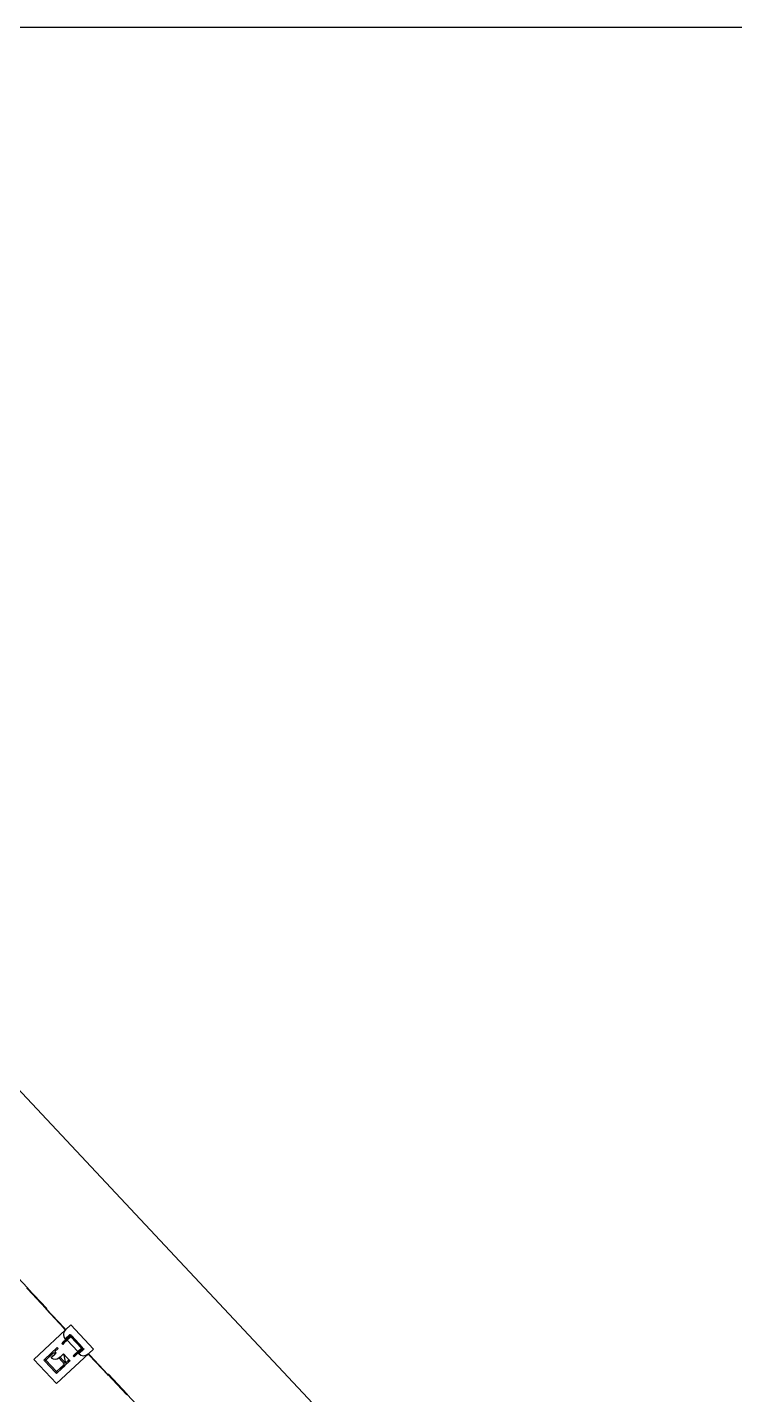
# Model space of a CAD drawing. Header units: metres. Extents: x 1796 to 2240, y -1398 to -999.
# Drawn here: x 2054.8 to 2131.7, y -1148 to -999.3 of the extents above; entities that cross this region are included whole.
import ezdxf

# ---------------------------------------------------------------- set-up
doc = ezdxf.new("R2010")
doc.units = ezdxf.units.M
doc.header["$MEASUREMENT"] = 0
doc.layers.add('ARQUITETURA', color=253, linetype='CONTINUOUS')
doc.layers.add('TEXTO', color=1, linetype='CONTINUOUS')

msp = doc.modelspace()

# ---------------------------------------------------------------- linework, layer by layer
at = {"layer": 'ARQUITETURA'}
for p, q in [((1971.88, -1027.28), (2168.97, -1237.68)), ((2054.86, -1136.39, 18), (2050.92, -1132.19, 18)), ((2054.85, -1136.45, 0), (2054.84, -1136.46, 0)), ((2056.87, -1138.63, 4.5), (2054.84, -1136.46, 4.5)), ((2056.85, -1138.61, 4.5), (2054.84, -1136.46, 4.5)), ((2056.87, -1138.63, 4.5), (2054.84, -1136.46, 4.5)), ((2056.86, -1138.6, 4.5), (2054.86, -1136.47, 4.5)), ((2054.89, -1136.43, 0), (2056.91, -1138.58, 0)), ((2056.87, -1138.58, 4.5), (2054.89, -1136.46, 4.5)), ((2056.88, -1138.57, 4.5), (2054.89, -1136.46, 4.5)), ((2058.81, -1140.77, 0), (2056.82, -1138.66, 0)), ((2056.86, -1138.65, 0), (2058.81, -1140.73, 0)), ((2056.86, -1138.66, 0), (2058.81, -1140.74, 0)), ((2056.88, -1138.62, 4.5), (2056.87, -1138.63, 4.5)), ((2058.84, -1140.74, 0), (2056.87, -1138.63, 0)), ((2059.54, -1140.4, 0), (2055.54, -1144.14, 0)), ((2062, -1143.02, 0), (2059.54, -1140.4, 0)), ((2059.44, -1141.59, 0), (2058.7, -1142.28, 0)), ((2058.75, -1142.33, 0), (2059.46, -1141.66, 0)), ((2059.54, -1141.7, 0), (2058.8, -1142.39, 0)), ((2058.84, -1140.81, 0), (2058.94, -1140.92, 0)), ((2058.94, -1140.89, 0), (2058.87, -1140.81, 0)), ((2058.88, -1140.77, 0), (2058.98, -1140.88, 0)), ((2058.95, -1140.88, 0), (2058.88, -1140.81, 0)), ((2059.46, -1141.43, 4.5), (2058.95, -1141.91, 4.5)), ((2059.45, -1141.46, 0), (2058.98, -1141.91, 0)), ((2059.49, -1141.47, 4.5), (2058.98, -1141.94, 4.5)), ((2059.46, -1141.47, 0), (2058.99, -1141.91, 0)), ((2059.1, -1141.99, 0), (2059.46, -1141.66, 0)), ((2059.54, -1141.49, 0), (2059.41, -1141.61, 0)), ((2059.41, -1141.61, 0), (2059.52, -1141.72, 0)), ((2059.44, -1141.59, 0), (2059.56, -1141.72, 0)), ((2059.46, -1141.66, 0), (2059.46, -1141.66, 0)), ((2059.52, -1141.72, 0), (2059.65, -1141.59, 0)), ((2059.67, -1141.62, 0), (2059.54, -1141.49, 0)), ((2060.7, -1142.94, 0), (2059.54, -1141.7, 0)), ((2059.56, -1141.72, 0), (2059.67, -1141.62, 0)), ((2059.61, -1141.67, 0), (2060.73, -1142.87, 0)), ((2059.62, -1141.66, 0), (2060.74, -1142.86, 0)), ((2060.81, -1142.84, 0), (2059.65, -1141.59, 0)), ((2058.08, -1142.85, 0), (2056.73, -1144.12, 0)), ((2057.71, -1143.41, 0), (2056.84, -1144.23, 0)), ((2057.48, -1143.42, 0), (2057.5, -1143.4, 0)), ((2057.5, -1143.4, 0), (2057.6, -1143.51, 0)), ((2057.5, -1143.4, 0), (2057.6, -1143.51, 0)), ((2057.71, -1143.41, 0), (2057.82, -1143.52, 0)), ((2058.19, -1142.96, 0), (2057.82, -1143.3, 0)), ((2057.82, -1143.3, 0), (2057.93, -1143.41, 0)), ((2058, -1146.77, 0), (2062, -1143.02, 0)), ((2058.19, -1142.96, 0), (2058.08, -1142.85, 0)), ((2058.7, -1142.28, 0), (2058.57, -1142.4, 0)), ((2058.57, -1142.4, 0), (2058.67, -1142.51, 0)), ((2058.8, -1142.39, 0), (2058.67, -1142.51, 0)), ((2058.78, -1142.41, 0), (2058.68, -1142.3, 0)), ((2058.8, -1142.39, 0), (2058.7, -1142.28, 0)), ((2059.11, -1142, 0), (2058.75, -1142.34, 0)), ((2058.75, -1142.34, 0), (2058.75, -1142.33, 0)), ((2059.1, -1142, 0), (2059.1, -1141.99, 0)), ((2059.1, -1142, 0), (2059.11, -1142, 0)), ((2060.33, -1143.28, 0), (2059.17, -1142.04, 0)), ((2059.96, -1143.63, 0), (2060.7, -1142.94, 0)), ((2060.37, -1143.35, 0), (2060.01, -1143.68, 0)), ((2060.02, -1143.69, 0), (2060.73, -1143.02, 0)), ((2060.07, -1143.74, 0), (2060.8, -1143.05, 0)), ((2060.37, -1143.35, 0), (2060.37, -1143.35, 0)), ((2060.37, -1143.35, 0), (2060.38, -1143.36, 0)), ((2060.38, -1143.36, 0), (2060.74, -1143.02, 0)), ((2060.93, -1143, 4.5), (2060.42, -1143.48, 4.5)), ((2060.92, -1143.03, 0), (2060.45, -1143.48, 0)), ((2060.96, -1143.04, 4.5), (2060.45, -1143.51, 4.5)), ((2060.93, -1143.04, 0), (2060.46, -1143.48, 0)), ((2060.79, -1142.81, 0), (2060.68, -1142.92, 0)), ((2060.68, -1142.96, 0), (2060.81, -1142.84, 0)), ((2060.68, -1142.92, 0), (2060.8, -1143.05, 0)), ((2060.68, -1142.96, 0), (2060.7, -1142.94, 0)), ((2060.78, -1143.07, 0), (2060.68, -1142.96, 0)), ((2060.74, -1143.02, 0), (2060.73, -1143.02, 0)), ((2060.91, -1142.95, 0), (2060.78, -1143.07, 0)), ((2060.91, -1142.95, 0), (2060.79, -1142.81, 0)), ((2055.54, -1144.14, 0), (2058, -1146.77, 0)), ((2056.63, -1144.22, 0), (2056.73, -1144.12, 0)), ((2056.73, -1144.33, 0), (2056.63, -1144.22, 0)), ((2056.73, -1144.12, 0), (2056.84, -1144.23, 0)), ((2056.84, -1144.23, 0), (2056.73, -1144.33, 0)), ((2056.73, -1144.33, 0), (2057.89, -1145.57, 0)), ((2056.84, -1144.23, 0), (2058, -1145.47, 0)), ((2057.14, -1143.74, 0), (2057.16, -1143.72, 0)), ((2057.24, -1143.85, 0), (2057.14, -1143.74, 0)), ((2057.14, -1143.74, 0), (2057.24, -1143.85, 0)), ((2057.16, -1143.72, 0), (2057.26, -1143.83, 0)), ((2057.21, -1143.77, 0), (2057.53, -1143.47, 0)), ((2057.21, -1143.78, 0), (2057.53, -1143.48, 0)), ((2057.26, -1143.83, 0), (2057.24, -1143.85, 0)), ((2057.95, -1143.44, 0), (2057.4, -1143.95, 0)), ((2057.4, -1143.95, 0), (2057.42, -1143.97, 0)), ((2057.42, -1143.97, 0), (2057.86, -1143.56, 0)), ((2057.58, -1143.53, 0), (2057.48, -1143.42, 0)), ((2057.6, -1143.51, 0), (2057.58, -1143.53, 0)), ((2057.93, -1143.41, 0), (2057.82, -1143.52, 0)), ((2057.86, -1143.56, 0), (2057.82, -1143.52, 0)), ((2057.95, -1143.44, 0), (2057.84, -1143.54, 0)), ((2057.95, -1143.44, 0), (2057.93, -1143.41, 0)), ((2058.36, -1143.87, 0), (2058.25, -1143.98, 0)), ((2058.25, -1143.98, 0), (2058.27, -1144, 0)), ((2058.27, -1144, 0), (2058.74, -1143.55, 0)), ((2058.27, -1144, 0), (2058.88, -1144.65, 0)), ((2058.36, -1143.87, 0), (2058.98, -1144.54, 0)), ((2058.38, -1143.9, 0), (2058.98, -1144.54, 0)), ((2058.42, -1145.07, 0), (2058.74, -1144.77, 0)), ((2058.47, -1145.12, 0), (2058.79, -1144.82, 0)), ((2058.48, -1145.13, 0), (2058.8, -1144.83, 0)), ((2058.53, -1145.18, 0), (2058.85, -1144.88, 0)), ((2058.74, -1143.55, 0), (2059.45, -1144.31, 0)), ((2058.74, -1143.55, 0), (2058.98, -1144.54, 0)), ((2058.74, -1144.77, 0), (2058.77, -1144.75, 0)), ((2058.85, -1144.88, 0), (2058.74, -1144.77, 0)), ((2058.77, -1144.75, 0), (2058.88, -1144.65, 0)), ((2058.77, -1144.75, 0), (2058.87, -1144.86, 0)), ((2058.77, -1144.75, 0), (2058.87, -1144.86, 0)), ((2058.81, -1144.75, 0), (2058.87, -1144.82, 0)), ((2058.87, -1144.86, 0), (2058.85, -1144.88, 0)), ((2058.87, -1144.86, 0), (2059.45, -1144.31, 0)), ((2058.98, -1144.54, 0), (2059.37, -1144.18, 0)), ((2058.98, -1144.54, 0), (2059.35, -1144.2, 0)), ((2059.45, -1144.31, 0), (2059.35, -1144.2, 0)), ((2059.47, -1144.29, 0), (2059.37, -1144.18, 0)), ((2059.45, -1144.31, 0), (2059.47, -1144.29, 0)), ((2059.96, -1143.63, 0), (2059.81, -1143.77, 0)), ((2059.81, -1143.77, 0), (2059.91, -1143.88, 0)), ((2059.83, -1143.75, 0), (2059.93, -1143.86, 0)), ((2059.91, -1143.88, 0), (2060.07, -1143.74, 0)), ((2060.04, -1143.76, 0), (2059.94, -1143.65, 0)), ((2059.96, -1143.63, 0), (2060.07, -1143.74, 0)), ((2060.01, -1143.68, 0), (2060.02, -1143.69, 0)), ((2061.54, -1143.69, 0), (2061.44, -1143.58, 0)), ((2061.47, -1143.59, 0), (2061.54, -1143.66, 0)), ((2061.58, -1143.66, 0), (2061.48, -1143.55, 0)), ((2061.48, -1143.58, 0), (2061.55, -1143.65, 0)), ((2061.58, -1143.73, 0), (2063.56, -1145.84, 0)), ((2061.61, -1143.69, 0), (2063.59, -1145.8, 0)), ((2063.56, -1145.81, 0), (2061.61, -1143.72, 0)), ((2063.56, -1145.81, 0), (2061.61, -1143.73, 0)), ((2057.89, -1145.57, 0), (2058, -1145.47, 0)), ((2057.99, -1145.68, 0), (2057.89, -1145.57, 0)), ((2058.1, -1145.58, 0), (2057.99, -1145.68, 0)), ((2058, -1145.47, 0), (2058.4, -1145.09, 0)), ((2058, -1145.47, 0), (2058.1, -1145.58, 0)), ((2058.1, -1145.58, 0), (2058.5, -1145.2, 0)), ((2058.4, -1145.09, 0), (2058.42, -1145.07, 0)), ((2058.5, -1145.2, 0), (2058.4, -1145.09, 0)), ((2058.4, -1145.09, 0), (2058.5, -1145.2, 0)), ((2058.42, -1145.07, 0), (2058.53, -1145.18, 0)), ((2058.53, -1145.18, 0), (2058.5, -1145.2, 0)), ((2063.6, -1145.79, 4.5), (2063.59, -1145.8, 4.5)), ((2063.59, -1145.8, 4.5), (2065.62, -1147.97, 4.5)), ((2063.59, -1145.8, 4.5), (2065.62, -1147.97, 4.5)), ((2063.6, -1145.82, 4.5), (2065.62, -1147.97, 4.5)), ((2063.61, -1145.81, 4.5), (2065.62, -1147.94, 4.5)), ((2065.66, -1147.92, 0), (2063.64, -1145.77, 0)), ((2063.64, -1145.8, 4.5), (2065.63, -1147.92, 4.5)), ((2063.64, -1145.81, 4.5), (2065.62, -1147.92, 4.5)), ((2065.63, -1147.96, 0), (2065.62, -1147.97, 0)), ((2065.69, -1147.96, 18), (2069.62, -1152.15, 18))]:
    msp.add_line(p, q, dxfattribs=at)
for centre in [(2054.84, -1136.41, 13.5), (2054.87, -1136.44, 4.5), (2056.84, -1138.64, 0), (2056.89, -1138.6, 4.5), (2058.83, -1140.75, 0), (2058.86, -1140.79, 0), (2058.96, -1140.9, 0), (2058.96, -1141.93, 0), (2059.47, -1141.45, 0), (2059.51, -1141.48, 0), (2060.91, -1142.98, 0), (2060.94, -1143.02, 0), (2060.43, -1143.5, 0), (2061.46, -1143.56, 0), (2061.56, -1143.67, 0), (2061.59, -1143.71, 0), (2063.58, -1145.83, 0), (2063.62, -1145.78, 4.5), (2065.64, -1147.94, 4.5), (2065.67, -1147.97, 13.5)]:
    msp.add_circle(centre, 0.025, dxfattribs=at)
for centre, radius, start, end in [((2059.47, -1141.45, 0), 0.725, 133.1278, 223.1278), ((2057.84, -1143.53, 0), 0.603, 226.2423, 312.9509), ((2060.94, -1143.02, 0), 0.725, 223.1278, 313.1278)]:
    msp.add_arc(centre, radius, start, end, dxfattribs=at)
at = {"layer": 'TEXTO'}
msp.add_lwpolyline([(1796.3, -999.29), (2240.36, -999.29), (2240.36, -1397.9), (1796.3, -1397.9)], close=True, dxfattribs=at)

doc.saveas('drawing.dxf')
